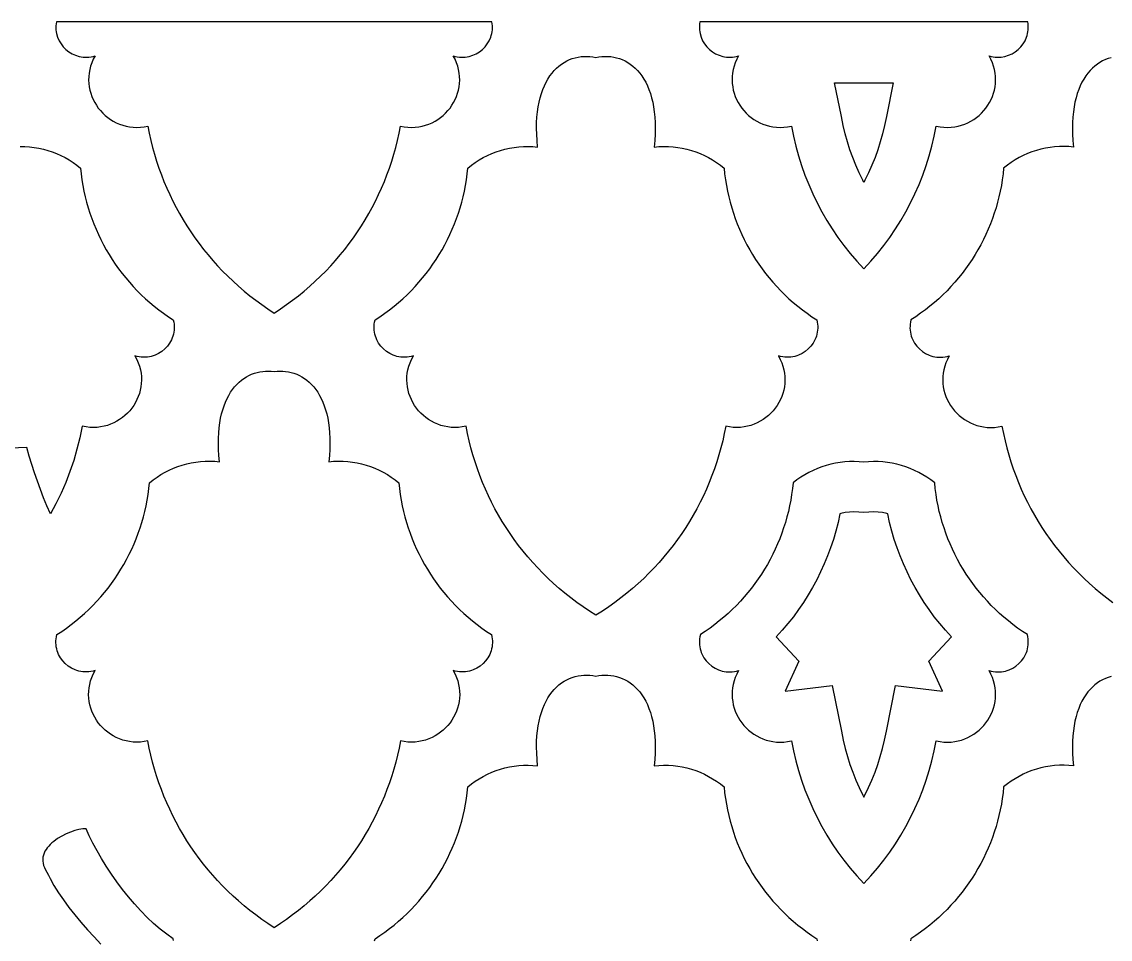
# Model space of a CAD drawing. Extents: x 50 to 3710, y -977 to -877.
# Drawn here: x 948.4 to 1013.4, y -931.9 to -877.1 of the extents above; entities that cross this region are included whole.
import ezdxf

# ---------------------------------------------------------------- set-up
doc = ezdxf.new("R2010")
doc.units = 0
doc.layers.add('LAYER_1', color=18, linetype='CONTINUOUS')

msp = doc.modelspace()

# ---------------------------------------------------------------- linework, layer by layer
at = {"layer": 'LAYER_1'}
for points in [[(963.456, -894.488), (963.832, -894.241), (964.2, -893.985), (964.56, -893.722), (964.911, -893.451), (965.254, -893.172), (965.588, -892.885), (965.914, -892.591), (966.231, -892.29), (966.539, -891.982), (966.838, -891.667), (967.128, -891.345), (967.408, -891.017), (967.68, -890.682), (967.943, -890.341), (968.196, -889.994), (968.44, -889.641), (968.674, -889.283), (968.899, -888.918), (969.115, -888.548), (969.32, -888.173), (969.516, -887.793), (969.702, -887.408), (969.878, -887.019), (970.044, -886.624), (970.2, -886.225), (970.346, -885.822), (970.481, -885.415), (970.607, -885.004), (970.722, -884.589), (970.826, -884.17), (970.92, -883.748), (971.003, -883.322), (971.231, -883.364), (971.455, -883.389), (971.676, -883.396), (971.892, -883.387), (972.104, -883.362), (972.31, -883.322), (972.51, -883.268), (972.704, -883.2), (972.891, -883.119), (973.07, -883.025), (973.242, -882.92), (973.406, -882.803), (973.561, -882.675), (973.706, -882.538), (973.841, -882.392), (973.967, -882.237), (974.081, -882.074), (974.184, -881.904), (974.275, -881.727), (974.354, -881.544), (974.42, -881.356), (974.473, -881.163), (974.512, -880.966), (974.537, -880.766), (974.547, -880.563), (974.541, -880.358), (974.52, -880.151), (974.482, -879.944), (974.427, -879.736), (974.356, -879.529), (974.266, -879.323), (974.158, -879.119), (974.281, -879.152), (974.403, -879.176), (974.525, -879.191), (974.645, -879.199), (974.764, -879.198), (974.881, -879.19), (975.109, -879.151), (975.327, -879.085), (975.534, -878.992), (975.726, -878.876), (975.901, -878.738), (976.059, -878.58), (976.196, -878.404), (976.311, -878.213), (976.4, -878.007), (976.436, -877.899), (976.464, -877.789), (976.485, -877.676), (976.498, -877.561), (976.504, -877.444), (976.501, -877.325), (976.491, -877.205), (976.472, -877.083), (950.44, -877.083), (950.42, -877.205), (950.41, -877.325), (950.408, -877.444), (950.413, -877.561), (950.427, -877.676), (950.448, -877.789), (950.511, -878.007), (950.601, -878.213), (950.715, -878.404), (950.852, -878.58), (951.01, -878.738), (951.186, -878.876), (951.378, -878.992), (951.584, -879.085), (951.802, -879.151), (951.915, -879.174), (952.03, -879.19), (952.147, -879.198), (952.266, -879.199), (952.386, -879.191), (952.508, -879.176), (952.63, -879.152), (952.753, -879.119), (952.645, -879.323), (952.556, -879.529), (952.484, -879.736), (952.429, -879.944), (952.392, -880.151), (952.37, -880.358), (952.365, -880.563), (952.374, -880.766), (952.399, -880.966), (952.438, -881.163), (952.491, -881.356), (952.557, -881.544), (952.636, -881.727), (952.727, -881.904), (952.83, -882.074), (952.944, -882.237), (953.07, -882.392), (953.205, -882.538), (953.351, -882.675), (953.505, -882.803), (953.669, -882.92), (953.841, -883.025), (954.02, -883.119), (954.208, -883.2), (954.401, -883.268), (954.602, -883.322), (954.808, -883.362), (955.019, -883.387), (955.235, -883.396), (955.456, -883.389), (955.68, -883.364), (955.908, -883.322), (955.991, -883.748), (956.085, -884.17), (956.189, -884.589), (956.304, -885.004), (956.43, -885.415), (956.565, -885.822), (956.711, -886.225), (956.867, -886.624), (957.033, -887.019), (957.209, -887.408), (957.395, -887.793), (957.591, -888.173), (957.797, -888.548), (958.012, -888.918), (958.237, -889.283), (958.471, -889.641), (958.715, -889.994), (958.968, -890.341), (959.231, -890.682), (959.503, -891.017), (959.784, -891.345), (960.074, -891.667), (960.373, -891.982), (960.681, -892.29), (960.997, -892.591), (961.323, -892.885), (961.657, -893.172), (962, -893.451), (962.351, -893.722), (962.711, -893.985), (963.079, -894.241)], [(998.705, -891.842), (999.119, -891.391), (999.514, -890.928), (999.892, -890.452), (1000.25, -889.964), (1000.591, -889.464), (1000.912, -888.953), (1001.214, -888.431), (1001.497, -887.899), (1001.76, -887.356), (1002.003, -886.805), (1002.227, -886.244), (1002.43, -885.675), (1002.613, -885.098), (1002.775, -884.513), (1002.917, -883.921), (1003.037, -883.322), (1003.265, -883.364), (1003.489, -883.389), (1003.71, -883.396), (1003.926, -883.387), (1004.137, -883.362), (1004.343, -883.322), (1004.544, -883.268), (1004.738, -883.2), (1004.925, -883.119), (1005.104, -883.025), (1005.276, -882.92), (1005.44, -882.803), (1005.594, -882.675), (1005.74, -882.538), (1005.875, -882.392), (1006.001, -882.237), (1006.115, -882.074), (1006.218, -881.904), (1006.309, -881.727), (1006.388, -881.544), (1006.454, -881.356), (1006.507, -881.163), (1006.546, -880.966), (1006.571, -880.766), (1006.581, -880.563), (1006.575, -880.358), (1006.554, -880.151), (1006.516, -879.944), (1006.461, -879.736), (1006.39, -879.529), (1006.3, -879.323), (1006.192, -879.119), (1006.315, -879.152), (1006.437, -879.176), (1006.559, -879.191), (1006.679, -879.199), (1006.798, -879.198), (1006.915, -879.19), (1007.143, -879.151), (1007.361, -879.085), (1007.567, -878.992), (1007.76, -878.876), (1007.935, -878.738), (1008.093, -878.58), (1008.23, -878.404), (1008.345, -878.213), (1008.434, -878.007), (1008.469, -877.899), (1008.498, -877.789), (1008.518, -877.676), (1008.532, -877.561), (1008.538, -877.444), (1008.535, -877.325), (1008.525, -877.205), (1008.506, -877.083), (998.705, -877.083), (988.905, -877.083), (988.886, -877.205), (988.875, -877.325), (988.873, -877.444), (988.879, -877.561), (988.892, -877.676), (988.913, -877.789), (988.976, -878.007), (989.066, -878.213), (989.181, -878.404), (989.318, -878.58), (989.475, -878.738), (989.651, -878.876), (989.843, -878.992), (990.049, -879.085), (990.267, -879.151), (990.38, -879.174), (990.496, -879.19), (990.613, -879.198), (990.732, -879.199), (990.852, -879.191), (990.973, -879.176), (991.096, -879.152), (991.219, -879.119), (991.111, -879.323), (991.021, -879.529), (990.949, -879.736), (990.895, -879.944), (990.857, -880.151), (990.836, -880.358), (990.83, -880.563), (990.84, -880.766), (990.864, -880.966), (990.903, -881.163), (990.956, -881.356), (991.022, -881.544), (991.101, -881.727), (991.192, -881.904), (991.296, -882.074), (991.41, -882.237), (991.535, -882.392), (991.671, -882.538), (991.816, -882.675), (991.971, -882.803), (992.134, -882.92), (992.306, -883.025), (992.486, -883.119), (992.673, -883.2), (992.867, -883.268), (993.067, -883.322), (993.273, -883.362), (993.484, -883.387), (993.701, -883.396), (993.921, -883.389), (994.146, -883.364), (994.373, -883.322), (994.494, -883.921), (994.635, -884.513), (994.798, -885.098), (994.98, -885.675), (995.184, -886.244), (995.407, -886.805), (995.651, -887.356), (995.914, -887.899), (996.197, -888.431), (996.499, -888.953), (996.82, -889.464), (997.16, -889.964), (997.519, -890.452), (997.896, -890.928), (998.292, -891.391)], [(982.688, -879.212), (982.867, -879.18), (983.046, -879.159), (983.224, -879.15), (983.402, -879.152), (983.579, -879.167), (983.754, -879.193), (983.927, -879.232), (984.098, -879.283), (984.265, -879.347), (984.429, -879.423), (984.589, -879.512), (984.745, -879.614), (984.895, -879.729), (985.04, -879.857), (985.179, -879.999), (985.312, -880.154), (985.437, -880.322), (985.556, -880.504), (985.666, -880.7), (985.769, -880.91), (985.862, -881.134), (985.946, -881.373), (986.021, -881.625), (986.085, -881.893), (986.138, -882.174), (986.18, -882.471), (986.211, -882.783), (986.229, -883.109), (986.235, -883.451), (986.227, -883.808), (986.206, -884.181), (986.171, -884.569), (986.454, -884.544), (986.737, -884.534), (987.019, -884.538), (987.299, -884.556), (987.577, -884.588), (987.852, -884.634), (988.125, -884.694), (988.394, -884.768), (988.658, -884.855), (988.918, -884.956), (989.173, -885.069), (989.422, -885.196), (989.664, -885.335), (989.9, -885.488), (990.128, -885.652), (990.348, -885.829), (990.384, -886.175), (990.43, -886.519), (990.486, -886.86), (990.551, -887.199), (990.626, -887.535), (990.711, -887.868), (990.805, -888.198), (990.908, -888.524), (991.02, -888.847), (991.142, -889.167), (991.272, -889.482), (991.411, -889.794), (991.559, -890.101), (991.716, -890.404), (991.881, -890.702), (992.055, -890.995), (992.237, -891.284), (992.427, -891.567), (992.625, -891.845), (992.831, -892.118), (993.045, -892.385), (993.267, -892.646), (993.497, -892.902), (993.734, -893.151), (993.978, -893.393), (994.23, -893.629), (994.489, -893.859), (994.755, -894.082), (995.029, -894.297), (995.309, -894.505), (995.596, -894.706), (995.889, -894.9), (995.917, -895.026), (995.936, -895.151), (995.945, -895.274), (995.946, -895.396), (995.939, -895.517), (995.923, -895.634), (995.9, -895.75), (995.869, -895.863), (995.831, -895.972), (995.785, -896.079), (995.675, -896.281), (995.54, -896.466), (995.383, -896.634), (995.206, -896.78), (995.011, -896.904), (994.801, -897.003), (994.691, -897.043), (994.578, -897.075), (994.463, -897.1), (994.344, -897.118), (994.224, -897.128), (994.102, -897.13), (993.978, -897.123), (993.854, -897.108), (993.728, -897.083), (993.601, -897.05), (993.709, -897.254), (993.799, -897.46), (993.871, -897.667), (993.925, -897.874), (993.963, -898.082), (993.984, -898.288), (993.99, -898.493), (993.98, -898.696), (993.955, -898.897), (993.916, -899.094), (993.864, -899.286), (993.798, -899.475), (993.719, -899.657), (993.627, -899.834), (993.524, -900.005), (993.41, -900.167), (993.285, -900.322), (993.149, -900.469), (993.004, -900.606), (992.849, -900.733), (992.685, -900.85), (992.514, -900.956), (992.334, -901.049), (992.147, -901.13), (991.953, -901.199), (991.753, -901.253), (991.547, -901.293), (991.335, -901.318), (991.119, -901.327), (990.899, -901.319), (990.674, -901.295), (990.446, -901.253), (990.362, -901.686), (990.266, -902.115), (990.159, -902.541), (990.042, -902.962), (989.913, -903.38), (989.774, -903.794), (989.625, -904.204), (989.465, -904.609), (989.295, -905.01), (989.114, -905.405), (988.923, -905.796), (988.722, -906.182), (988.51, -906.562), (988.289, -906.937), (988.058, -907.306), (987.817, -907.669), (987.566, -908.027), (987.306, -908.378), (987.036, -908.723), (986.756, -909.061), (986.467, -909.393), (986.169, -909.718), (985.861, -910.035), (985.544, -910.346), (985.218, -910.649), (984.883, -910.945), (984.539, -911.233), (984.187, -911.513), (983.825, -911.785), (983.455, -912.048), (983.076, -912.304), (982.688, -912.551), (982.301, -912.304), (981.922, -912.048), (981.552, -911.785), (981.19, -911.513), (980.837, -911.233), (980.493, -910.945), (980.158, -910.649), (979.832, -910.346), (979.516, -910.035), (979.208, -909.718), (978.91, -909.393), (978.62, -909.061), (978.341, -908.723), (978.071, -908.378), (977.81, -908.027), (977.56, -907.669), (977.319, -907.306), (977.087, -906.937), (976.866, -906.562), (976.655, -906.182), (976.454, -905.796), (976.263, -905.405), (976.082, -905.01), (975.912, -904.609), (975.752, -904.204), (975.602, -903.794), (975.463, -903.38), (975.335, -902.962), (975.217, -902.541), (975.111, -902.115), (975.015, -901.686), (974.93, -901.253), (974.702, -901.295), (974.478, -901.319), (974.258, -901.327), (974.041, -901.318), (973.83, -901.293), (973.624, -901.253), (973.424, -901.199), (973.23, -901.13), (973.043, -901.049), (972.863, -900.956), (972.691, -900.85), (972.528, -900.733), (972.373, -900.606), (972.228, -900.469), (972.092, -900.322), (971.967, -900.167), (971.852, -900.005), (971.749, -899.834), (971.658, -899.657), (971.579, -899.475), (971.513, -899.286), (971.46, -899.094), (971.421, -898.897), (971.397, -898.696), (971.387, -898.493), (971.392, -898.288), (971.414, -898.082), (971.451, -897.874), (971.506, -897.667), (971.578, -897.46), (971.667, -897.254), (971.775, -897.05), (971.649, -897.083), (971.523, -897.108), (971.398, -897.123), (971.275, -897.13), (971.152, -897.128), (971.032, -897.118), (970.914, -897.1), (970.798, -897.075), (970.685, -897.043), (970.575, -897.003), (970.365, -896.904), (970.171, -896.78), (969.994, -896.634), (969.837, -896.466), (969.702, -896.281), (969.591, -896.079), (969.546, -895.972), (969.508, -895.863), (969.477, -895.75), (969.453, -895.634), (969.438, -895.517), (969.43, -895.396), (969.431, -895.274), (969.441, -895.151), (969.46, -895.026), (969.488, -894.9), (969.781, -894.706), (970.068, -894.505), (970.348, -894.297), (970.621, -894.082), (970.887, -893.859), (971.147, -893.629), (971.398, -893.393), (971.643, -893.151), (971.88, -892.902), (972.109, -892.646), (972.331, -892.385), (972.545, -892.118), (972.752, -891.845), (972.95, -891.567), (973.14, -891.284), (973.322, -890.995), (973.495, -890.702), (973.661, -890.404), (973.817, -890.101), (973.965, -889.794), (974.104, -889.482), (974.235, -889.167), (974.356, -888.847), (974.469, -888.524), (974.572, -888.198), (974.666, -887.868), (974.75, -887.535), (974.825, -887.199), (974.891, -886.86), (974.947, -886.519), (974.992, -886.175), (975.028, -885.829), (975.249, -885.652), (975.477, -885.488), (975.713, -885.335), (975.955, -885.196), (976.204, -885.069), (976.458, -884.956), (976.718, -884.855), (976.983, -884.768), (977.252, -884.694), (977.524, -884.634), (977.8, -884.588), (978.078, -884.556), (978.358, -884.538), (978.64, -884.534), (978.922, -884.544), (979.205, -884.569), (979.17, -884.181), (979.149, -883.808), (979.142, -883.451), (979.147, -883.109), (979.166, -882.783), (979.196, -882.471), (979.239, -882.174), (979.292, -881.893), (979.356, -881.625), (979.43, -881.373), (979.515, -881.134), (979.608, -880.91), (979.71, -880.7), (979.821, -880.504), (979.939, -880.322), (980.065, -880.154), (980.198, -879.999), (980.337, -879.857), (980.482, -879.729), (980.632, -879.614), (980.788, -879.512), (980.947, -879.423), (981.111, -879.347), (981.279, -879.283), (981.449, -879.232), (981.623, -879.193), (981.798, -879.167), (981.975, -879.152), (982.152, -879.15), (982.331, -879.159), (982.51, -879.18)], [(982.688, -879.212), (982.867, -879.18), (983.046, -879.159), (983.224, -879.15), (983.402, -879.152), (983.579, -879.167), (983.754, -879.193), (983.927, -879.232), (984.098, -879.283), (984.265, -879.347), (984.429, -879.423), (984.589, -879.512), (984.745, -879.614), (984.895, -879.729), (985.04, -879.857), (985.179, -879.999), (985.312, -880.154), (985.437, -880.322), (985.556, -880.504), (985.666, -880.7), (985.769, -880.91), (985.862, -881.134), (985.946, -881.373), (986.021, -881.625), (986.085, -881.893), (986.138, -882.174), (986.18, -882.471), (986.211, -882.783), (986.229, -883.109), (986.235, -883.451), (986.227, -883.808), (986.206, -884.181), (986.171, -884.569), (986.454, -884.544), (986.737, -884.534), (987.019, -884.538), (987.299, -884.556), (987.577, -884.588), (987.852, -884.634), (988.125, -884.694), (988.394, -884.768), (988.658, -884.855), (988.918, -884.956), (989.173, -885.069), (989.422, -885.196), (989.664, -885.335), (989.9, -885.488), (990.128, -885.652), (990.348, -885.829), (990.384, -886.175), (990.43, -886.519), (990.486, -886.86), (990.551, -887.199), (990.626, -887.535), (990.711, -887.868), (990.805, -888.198), (990.908, -888.524), (991.02, -888.847), (991.142, -889.167), (991.272, -889.482), (991.411, -889.794), (991.559, -890.101), (991.716, -890.404), (991.881, -890.702), (992.055, -890.995), (992.237, -891.284), (992.427, -891.567), (992.625, -891.845), (992.831, -892.118), (993.045, -892.385), (993.267, -892.646), (993.497, -892.902), (993.734, -893.151), (993.978, -893.393), (994.23, -893.629), (994.489, -893.859), (994.755, -894.082), (995.029, -894.297), (995.309, -894.505), (995.596, -894.706), (995.889, -894.9), (995.917, -895.026), (995.936, -895.151), (995.945, -895.274), (995.946, -895.396), (995.939, -895.517), (995.923, -895.634), (995.9, -895.75), (995.869, -895.863), (995.831, -895.972), (995.785, -896.079), (995.675, -896.281), (995.54, -896.466), (995.383, -896.634), (995.206, -896.78), (995.011, -896.904), (994.801, -897.003), (994.691, -897.043), (994.578, -897.075), (994.463, -897.1), (994.344, -897.118), (994.224, -897.128), (994.102, -897.13), (993.978, -897.123), (993.854, -897.108), (993.728, -897.083), (993.601, -897.05), (993.709, -897.254), (993.799, -897.46), (993.871, -897.667), (993.925, -897.874), (993.963, -898.082), (993.984, -898.288), (993.99, -898.493), (993.98, -898.696), (993.955, -898.897), (993.916, -899.094), (993.864, -899.286), (993.798, -899.475), (993.719, -899.657), (993.627, -899.834), (993.524, -900.005), (993.41, -900.167), (993.285, -900.322), (993.149, -900.469), (993.004, -900.606), (992.849, -900.733), (992.685, -900.85), (992.514, -900.956), (992.334, -901.049), (992.147, -901.13), (991.953, -901.199), (991.753, -901.253), (991.547, -901.293), (991.335, -901.318), (991.119, -901.327), (990.899, -901.319), (990.674, -901.295), (990.446, -901.253), (990.362, -901.686), (990.266, -902.115), (990.159, -902.541), (990.042, -902.962), (989.913, -903.38), (989.774, -903.794), (989.625, -904.204), (989.465, -904.609), (989.295, -905.01), (989.114, -905.405), (988.923, -905.796), (988.722, -906.182), (988.51, -906.562), (988.289, -906.937), (988.058, -907.306), (987.817, -907.669), (987.566, -908.027), (987.306, -908.378), (987.036, -908.723), (986.756, -909.061), (986.467, -909.393), (986.169, -909.718), (985.861, -910.035), (985.544, -910.346), (985.218, -910.649), (984.883, -910.945), (984.539, -911.233), (984.187, -911.513), (983.825, -911.785), (983.455, -912.048), (983.076, -912.304), (982.688, -912.551), (982.301, -912.304), (981.922, -912.048), (981.552, -911.785), (981.19, -911.513), (980.837, -911.233), (980.493, -910.945), (980.158, -910.649), (979.832, -910.346), (979.516, -910.035), (979.208, -909.718), (978.91, -909.393), (978.62, -909.061), (978.341, -908.723), (978.071, -908.378), (977.81, -908.027), (977.56, -907.669), (977.319, -907.306), (977.087, -906.937), (976.866, -906.562), (976.655, -906.182), (976.454, -905.796), (976.263, -905.405), (976.082, -905.01), (975.912, -904.609), (975.752, -904.204), (975.602, -903.794), (975.463, -903.38), (975.335, -902.962), (975.217, -902.541), (975.111, -902.115), (975.015, -901.686), (974.93, -901.253), (974.702, -901.295), (974.478, -901.319), (974.258, -901.327), (974.041, -901.318), (973.83, -901.293), (973.624, -901.253), (973.424, -901.199), (973.23, -901.13), (973.043, -901.049), (972.863, -900.956), (972.691, -900.85), (972.528, -900.733), (972.373, -900.606), (972.228, -900.469), (972.092, -900.322), (971.967, -900.167), (971.852, -900.005), (971.749, -899.834), (971.658, -899.657), (971.579, -899.475), (971.513, -899.286), (971.46, -899.094), (971.421, -898.897), (971.397, -898.696), (971.387, -898.493), (971.392, -898.288), (971.414, -898.082), (971.451, -897.874), (971.506, -897.667), (971.578, -897.46), (971.667, -897.254), (971.775, -897.05), (971.649, -897.083), (971.523, -897.108), (971.398, -897.123), (971.275, -897.13), (971.152, -897.128), (971.032, -897.118), (970.914, -897.1), (970.798, -897.075), (970.685, -897.043), (970.575, -897.003), (970.365, -896.904), (970.171, -896.78), (969.994, -896.634), (969.837, -896.466), (969.702, -896.281), (969.591, -896.079), (969.546, -895.972), (969.508, -895.863), (969.477, -895.75), (969.453, -895.634), (969.438, -895.517), (969.43, -895.396), (969.431, -895.274), (969.441, -895.151), (969.46, -895.026), (969.488, -894.9), (969.781, -894.706), (970.068, -894.505), (970.348, -894.297), (970.621, -894.082), (970.887, -893.859), (971.147, -893.629), (971.398, -893.393), (971.643, -893.151), (971.88, -892.902), (972.109, -892.646), (972.331, -892.385), (972.545, -892.118), (972.752, -891.845), (972.95, -891.567), (973.14, -891.284), (973.322, -890.995), (973.495, -890.702), (973.661, -890.404), (973.817, -890.101), (973.965, -889.794), (974.104, -889.482), (974.235, -889.167), (974.356, -888.847), (974.469, -888.524), (974.572, -888.198), (974.666, -887.868), (974.75, -887.535), (974.825, -887.199), (974.891, -886.86), (974.947, -886.519), (974.992, -886.175), (975.028, -885.829), (975.249, -885.652), (975.477, -885.488), (975.713, -885.335), (975.955, -885.196), (976.204, -885.069), (976.458, -884.956), (976.718, -884.855), (976.983, -884.768), (977.252, -884.694), (977.524, -884.634), (977.8, -884.588), (978.078, -884.556), (978.358, -884.538), (978.64, -884.534), (978.922, -884.544), (979.205, -884.569), (979.17, -884.181), (979.149, -883.808), (979.142, -883.451), (979.147, -883.109), (979.166, -882.783), (979.196, -882.471), (979.239, -882.174), (979.292, -881.893), (979.356, -881.625), (979.43, -881.373), (979.515, -881.134), (979.608, -880.91), (979.71, -880.7), (979.821, -880.504), (979.939, -880.322), (980.065, -880.154), (980.198, -879.999), (980.337, -879.857), (980.482, -879.729), (980.632, -879.614), (980.788, -879.512), (980.947, -879.423), (981.111, -879.347), (981.279, -879.283), (981.449, -879.232), (981.623, -879.193), (981.798, -879.167), (981.975, -879.152), (982.152, -879.15), (982.331, -879.159), (982.51, -879.18)], [(998.705, -886.682), (998.637, -886.556), (998.421, -886.111), (998.221, -885.658), (998.038, -885.198), (997.871, -884.73), (997.72, -884.255), (997.587, -883.773), (997.47, -883.285), (997.36, -882.739), (996.957, -880.737), (998.705, -880.737), (1000.453, -880.737), (1000.05, -882.739), (999.941, -883.285), (999.824, -883.773), (999.69, -884.255), (999.54, -884.73), (999.373, -885.198), (999.189, -885.658), (998.989, -886.111), (998.773, -886.556)], [(963.455, -931.222), (963.079, -930.975), (962.711, -930.72), (962.351, -930.456), (962, -930.185), (961.657, -929.906), (961.323, -929.62), (960.997, -929.326), (960.68, -929.025), (960.372, -928.717), (960.073, -928.402), (959.783, -928.08), (959.503, -927.751), (959.231, -927.417), (958.968, -927.076), (958.715, -926.729), (958.471, -926.376), (958.237, -926.017), (958.012, -925.653), (957.796, -925.283), (957.591, -924.908), (957.395, -924.528), (957.209, -924.143), (957.033, -923.753), (956.867, -923.359), (956.711, -922.96), (956.565, -922.557), (956.429, -922.149), (956.304, -921.738), (956.189, -921.323), (956.085, -920.904), (955.991, -920.482), (955.908, -920.057), (955.68, -920.099), (955.456, -920.123), (955.235, -920.131), (955.019, -920.121), (954.807, -920.097), (954.601, -920.057), (954.401, -920.002), (954.207, -919.934), (954.02, -919.853), (953.841, -919.759), (953.669, -919.654), (953.505, -919.537), (953.35, -919.41), (953.205, -919.273), (953.069, -919.126), (952.944, -918.971), (952.83, -918.808), (952.727, -918.638), (952.636, -918.461), (952.557, -918.279), (952.491, -918.09), (952.438, -917.898), (952.399, -917.701), (952.374, -917.5), (952.364, -917.297), (952.37, -917.092), (952.391, -916.886), (952.429, -916.678), (952.483, -916.471), (952.555, -916.264), (952.645, -916.058), (952.753, -915.854), (952.626, -915.887), (952.501, -915.911), (952.376, -915.927), (952.252, -915.933), (952.13, -915.932), (952.01, -915.922), (951.892, -915.904), (951.776, -915.879), (951.663, -915.847), (951.553, -915.807), (951.343, -915.708), (951.148, -915.584), (950.971, -915.438), (950.814, -915.27), (950.679, -915.085), (950.569, -914.883), (950.524, -914.776), (950.485, -914.666), (950.454, -914.554), (950.431, -914.438), (950.415, -914.32), (950.408, -914.2), (950.409, -914.078), (950.418, -913.955), (950.437, -913.83), (950.465, -913.704), (950.759, -913.51), (951.045, -913.309), (951.326, -913.101), (951.599, -912.886), (951.865, -912.663), (952.124, -912.433), (952.376, -912.197), (952.62, -911.954), (952.857, -911.705), (953.087, -911.45), (953.309, -911.189), (953.523, -910.922), (953.729, -910.649), (953.927, -910.371), (954.117, -910.088), (954.299, -909.799), (954.473, -909.506), (954.638, -909.207), (954.795, -908.905), (954.943, -908.597), (955.082, -908.286), (955.212, -907.971), (955.334, -907.651), (955.446, -907.328), (955.549, -907.002), (955.643, -906.672), (955.728, -906.339), (955.803, -906.003), (955.868, -905.664), (955.924, -905.323), (955.97, -904.979), (956.006, -904.633), (956.226, -904.456), (956.454, -904.291), (956.69, -904.139), (956.932, -904), (957.181, -903.873), (957.436, -903.76), (957.696, -903.659), (957.96, -903.572), (958.229, -903.498), (958.502, -903.438), (958.777, -903.392), (959.055, -903.36), (959.335, -903.341), (959.617, -903.338), (959.9, -903.348), (960.183, -903.373), (960.149, -902.999), (960.128, -902.639), (960.119, -902.294), (960.123, -901.963), (960.139, -901.646), (960.166, -901.343), (960.204, -901.053), (960.253, -900.778), (960.311, -900.516), (960.379, -900.268), (960.457, -900.033), (960.543, -899.811), (960.638, -899.603), (960.74, -899.407), (960.85, -899.225), (960.967, -899.055), (961.091, -898.898), (961.221, -898.753), (961.357, -898.621), (961.498, -898.501), (961.644, -898.394), (961.795, -898.298), (961.95, -898.215), (962.108, -898.143), (962.27, -898.083), (962.434, -898.034), (962.601, -897.997), (962.77, -897.971), (962.94, -897.957), (963.111, -897.953), (963.283, -897.961), (963.455, -897.979), (963.628, -897.961), (963.8, -897.953), (963.971, -897.957), (964.141, -897.971), (964.31, -897.997), (964.477, -898.034), (964.641, -898.083), (964.803, -898.143), (964.961, -898.215), (965.116, -898.298), (965.267, -898.394), (965.413, -898.501), (965.554, -898.621), (965.69, -898.753), (965.82, -898.898), (965.944, -899.055), (966.061, -899.225), (966.171, -899.407), (966.273, -899.603), (966.368, -899.811), (966.454, -900.033), (966.532, -900.268), (966.6, -900.516), (966.658, -900.778), (966.707, -901.053), (966.745, -901.343), (966.772, -901.646), (966.788, -901.963), (966.792, -902.294), (966.783, -902.639), (966.762, -902.999), (966.728, -903.373), (967.011, -903.348), (967.294, -903.338), (967.575, -903.341), (967.856, -903.36), (968.134, -903.392), (968.409, -903.438), (968.682, -903.498), (968.951, -903.572), (969.215, -903.659), (969.475, -903.76), (969.73, -903.873), (969.978, -904), (970.221, -904.139), (970.457, -904.291), (970.685, -904.456), (970.905, -904.633), (970.941, -904.979), (970.987, -905.323), (971.043, -905.664), (971.108, -906.003), (971.183, -906.339), (971.268, -906.672), (971.362, -907.002), (971.465, -907.328), (971.577, -907.651), (971.699, -907.971), (971.829, -908.286), (971.968, -908.597), (972.116, -908.905), (972.273, -909.207), (972.438, -909.506), (972.612, -909.799), (972.794, -910.088), (972.984, -910.371), (973.182, -910.649), (973.388, -910.922), (973.602, -911.189), (973.824, -911.45), (974.054, -911.705), (974.291, -911.954), (974.535, -912.197), (974.787, -912.433), (975.046, -912.663), (975.312, -912.886), (975.585, -913.101), (975.866, -913.309), (976.152, -913.51), (976.446, -913.704), (976.474, -913.83), (976.493, -913.955), (976.502, -914.078), (976.503, -914.2), (976.496, -914.32), (976.48, -914.438), (976.457, -914.554), (976.426, -914.666), (976.387, -914.776), (976.342, -914.883), (976.232, -915.085), (976.097, -915.27), (975.94, -915.438), (975.763, -915.584), (975.568, -915.708), (975.358, -915.807), (975.248, -915.847), (975.135, -915.879), (975.019, -915.904), (974.901, -915.922), (974.781, -915.932), (974.659, -915.933), (974.535, -915.927), (974.41, -915.911), (974.285, -915.887), (974.158, -915.854), (974.266, -916.058), (974.356, -916.264), (974.427, -916.471), (974.482, -916.678), (974.52, -916.886), (974.541, -917.092), (974.547, -917.297), (974.537, -917.5), (974.512, -917.701), (974.473, -917.898), (974.42, -918.09), (974.354, -918.279), (974.275, -918.461), (974.184, -918.638), (974.081, -918.808), (973.967, -918.971), (973.841, -919.126), (973.706, -919.273), (973.561, -919.41), (973.406, -919.537), (973.242, -919.654), (973.07, -919.759), (972.891, -919.853), (972.704, -919.934), (972.51, -920.002), (972.31, -920.057), (972.104, -920.097), (971.892, -920.121), (971.676, -920.131), (971.455, -920.123), (971.231, -920.099), (971.003, -920.057), (970.92, -920.482), (970.826, -920.904), (970.722, -921.323), (970.607, -921.738), (970.481, -922.149), (970.346, -922.557), (970.2, -922.96), (970.044, -923.359), (969.878, -923.753), (969.702, -924.143), (969.516, -924.528), (969.32, -924.908), (969.115, -925.283), (968.899, -925.653), (968.674, -926.017), (968.44, -926.376), (968.196, -926.729), (967.943, -927.076), (967.68, -927.417), (967.408, -927.751), (967.128, -928.08), (966.838, -928.402), (966.538, -928.717), (966.231, -929.025), (965.914, -929.326), (965.588, -929.62), (965.254, -929.906), (964.911, -930.185), (964.56, -930.456), (964.2, -930.72), (963.832, -930.975)], [(998.705, -928.576), (999.119, -928.125), (999.514, -927.662), (999.892, -927.186), (1000.251, -926.698), (1000.591, -926.198), (1000.912, -925.687), (1001.214, -925.165), (1001.497, -924.633), (1001.76, -924.091), (1002.003, -923.539), (1002.227, -922.978), (1002.43, -922.409), (1002.613, -921.832), (1002.775, -921.247), (1002.917, -920.655), (1003.037, -920.057), (1003.265, -920.099), (1003.489, -920.123), (1003.71, -920.131), (1003.926, -920.121), (1004.137, -920.097), (1004.343, -920.057), (1004.544, -920.002), (1004.738, -919.934), (1004.925, -919.853), (1005.104, -919.759), (1005.276, -919.654), (1005.44, -919.537), (1005.594, -919.41), (1005.74, -919.273), (1005.875, -919.126), (1006.001, -918.971), (1006.115, -918.808), (1006.218, -918.638), (1006.309, -918.461), (1006.388, -918.279), (1006.454, -918.09), (1006.507, -917.898), (1006.546, -917.701), (1006.571, -917.5), (1006.581, -917.297), (1006.575, -917.092), (1006.554, -916.886), (1006.516, -916.678), (1006.461, -916.471), (1006.39, -916.264), (1006.3, -916.058), (1006.192, -915.854), (1006.319, -915.887), (1006.444, -915.911), (1006.569, -915.927), (1006.693, -915.933), (1006.815, -915.932), (1006.935, -915.922), (1007.053, -915.904), (1007.169, -915.879), (1007.282, -915.847), (1007.392, -915.807), (1007.602, -915.708), (1007.797, -915.584), (1007.974, -915.438), (1008.131, -915.27), (1008.266, -915.085), (1008.376, -914.883), (1008.421, -914.776), (1008.46, -914.666), (1008.491, -914.554), (1008.514, -914.438), (1008.53, -914.32), (1008.537, -914.2), (1008.536, -914.078), (1008.526, -913.955), (1008.508, -913.83), (1008.48, -913.704), (1008.186, -913.51), (1007.899, -913.309), (1007.619, -913.101), (1007.346, -912.886), (1007.08, -912.663), (1006.821, -912.433), (1006.569, -912.197), (1006.325, -911.954), (1006.088, -911.705), (1005.858, -911.45), (1005.636, -911.189), (1005.422, -910.922), (1005.216, -910.649), (1005.018, -910.371), (1004.828, -910.088), (1004.646, -909.799), (1004.472, -909.506), (1004.307, -909.207), (1004.15, -908.905), (1004.002, -908.597), (1003.863, -908.286), (1003.733, -907.971), (1003.611, -907.651), (1003.499, -907.328), (1003.395, -907.002), (1003.302, -906.672), (1003.217, -906.339), (1003.142, -906.003), (1003.077, -905.664), (1003.021, -905.323), (1002.975, -904.979), (1002.939, -904.633), (1002.713, -904.46), (1002.479, -904.298), (1002.238, -904.149), (1001.991, -904.013), (1001.738, -903.889), (1001.479, -903.778), (1001.216, -903.68), (1000.948, -903.594), (1000.676, -903.522), (1000.401, -903.463), (1000.122, -903.418), (999.842, -903.386), (999.559, -903.368), (999.275, -903.364), (998.991, -903.374), (998.705, -903.398), (998.42, -903.374), (998.135, -903.364), (997.851, -903.368), (997.569, -903.386), (997.288, -903.418), (997.01, -903.463), (996.735, -903.522), (996.463, -903.594), (996.195, -903.68), (995.931, -903.778), (995.673, -903.889), (995.42, -904.013), (995.172, -904.149), (994.932, -904.298), (994.698, -904.46), (994.472, -904.633), (994.436, -904.979), (994.39, -905.323), (994.334, -905.664), (994.269, -906.003), (994.194, -906.339), (994.109, -906.672), (994.015, -907.002), (993.912, -907.328), (993.8, -907.651), (993.678, -907.971), (993.548, -908.286), (993.408, -908.597), (993.26, -908.905), (993.104, -909.207), (992.938, -909.506), (992.765, -909.799), (992.583, -910.088), (992.393, -910.371), (992.195, -910.649), (991.988, -910.922), (991.774, -911.189), (991.553, -911.45), (991.323, -911.705), (991.086, -911.954), (990.841, -912.197), (990.59, -912.433), (990.331, -912.663), (990.064, -912.886), (989.791, -913.101), (989.511, -913.309), (989.224, -913.51), (988.931, -913.704), (988.903, -913.83), (988.884, -913.955), (988.874, -914.078), (988.873, -914.2), (988.881, -914.32), (988.897, -914.438), (988.92, -914.554), (988.951, -914.666), (988.989, -914.776), (989.035, -914.883), (989.145, -915.085), (989.28, -915.27), (989.437, -915.438), (989.614, -915.584), (989.808, -915.708), (990.018, -915.807), (990.129, -915.847), (990.242, -915.879), (990.357, -915.904), (990.475, -915.922), (990.596, -915.932), (990.718, -915.933), (990.841, -915.927), (990.966, -915.911), (991.092, -915.887), (991.219, -915.854), (991.111, -916.058), (991.021, -916.264), (990.949, -916.471), (990.895, -916.678), (990.857, -916.886), (990.836, -917.092), (990.83, -917.297), (990.84, -917.5), (990.864, -917.701), (990.903, -917.898), (990.956, -918.09), (991.022, -918.279), (991.101, -918.461), (991.192, -918.638), (991.296, -918.808), (991.41, -918.971), (991.535, -919.126), (991.671, -919.273), (991.816, -919.41), (991.971, -919.537), (992.134, -919.654), (992.306, -919.759), (992.486, -919.853), (992.673, -919.934), (992.867, -920.002), (993.067, -920.057), (993.273, -920.097), (993.484, -920.121), (993.701, -920.131), (993.921, -920.123), (994.146, -920.099), (994.373, -920.057), (994.494, -920.655), (994.635, -921.247), (994.798, -921.832), (994.98, -922.409), (995.184, -922.978), (995.407, -923.539), (995.651, -924.091), (995.914, -924.633), (996.197, -925.165), (996.499, -925.687), (996.82, -926.198), (997.16, -926.698), (997.519, -927.186), (997.896, -927.662), (998.292, -928.125)], [(998.705, -923.416), (998.774, -923.29), (998.989, -922.845), (999.189, -922.392), (999.373, -921.932), (999.54, -921.464), (999.69, -920.989), (999.824, -920.508), (999.941, -920.02), (1000.05, -919.473), (1000.601, -916.735), (1003.413, -917.08), (1002.599, -915.288), (1003.939, -913.835), (1003.584, -913.445), (1003.243, -913.044), (1002.917, -912.631), (1002.606, -912.209), (1002.31, -911.777), (1002.03, -911.335), (1001.766, -910.885), (1001.518, -910.425), (1001.286, -909.958), (1001.071, -909.483), (1000.872, -909), (1000.69, -908.511), (1000.526, -908.015), (1000.378, -907.513), (1000.248, -907.006), (1000.136, -906.493), (1000.083, -906.475), (999.829, -906.414), (999.57, -906.378), (999.307, -906.368), (998.705, -906.404), (998.103, -906.368), (997.841, -906.378), (997.581, -906.414), (997.327, -906.475), (997.274, -906.493), (997.162, -907.006), (997.032, -907.513), (996.885, -908.015), (996.72, -908.511), (996.538, -909), (996.34, -909.483), (996.124, -909.958), (995.893, -910.425), (995.644, -910.885), (995.38, -911.335), (995.1, -911.777), (994.805, -912.209), (994.494, -912.631), (994.168, -913.044), (993.827, -913.445), (993.471, -913.835), (994.812, -915.288), (993.998, -917.08), (996.809, -916.735), (997.36, -919.473), (997.47, -920.02), (997.587, -920.508), (997.72, -920.989), (997.871, -921.464), (998.038, -921.932), (998.221, -922.392), (998.421, -922.845), (998.637, -923.29)]]:
    msp.add_lwpolyline(points, close=True, dxfattribs=at)
for points in [[(1013.483, -879.232), (1013.313, -879.283), (1013.145, -879.347), (1012.981, -879.423), (1012.821, -879.512), (1012.666, -879.614), (1012.516, -879.729), (1012.371, -879.857), (1012.232, -879.999), (1012.099, -880.154), (1011.973, -880.322), (1011.855, -880.504), (1011.744, -880.7), (1011.642, -880.91), (1011.548, -881.134), (1011.464, -881.373), (1011.39, -881.625), (1011.326, -881.893), (1011.272, -882.174), (1011.23, -882.471), (1011.2, -882.783), (1011.181, -883.109), (1011.176, -883.451), (1011.183, -883.808), (1011.204, -884.181), (1011.239, -884.569), (1010.956, -884.544), (1010.674, -884.534), (1010.392, -884.538), (1010.112, -884.556), (1009.834, -884.588), (1009.558, -884.634), (1009.286, -884.694), (1009.017, -884.768), (1008.752, -884.855), (1008.492, -884.956), (1008.238, -885.069), (1007.989, -885.196), (1007.746, -885.335), (1007.511, -885.488), (1007.283, -885.652), (1007.062, -885.829), (1007.026, -886.175), (1006.98, -886.519), (1006.925, -886.86), (1006.859, -887.199), (1006.784, -887.535), (1006.7, -887.868), (1006.606, -888.198), (1006.503, -888.524), (1006.39, -888.847), (1006.269, -889.167), (1006.138, -889.482), (1005.999, -889.794), (1005.851, -890.101), (1005.694, -890.404), (1005.529, -890.702), (1005.356, -890.995), (1005.174, -891.284), (1004.984, -891.567), (1004.785, -891.845), (1004.579, -892.118), (1004.365, -892.385), (1004.143, -892.646), (1003.914, -892.902), (1003.677, -893.151), (1003.432, -893.393), (1003.18, -893.629), (1002.921, -893.859), (1002.655, -894.082), (1002.382, -894.297), (1002.102, -894.505), (1001.815, -894.706), (1001.521, -894.9), (1001.494, -895.026), (1001.475, -895.151), (1001.465, -895.274), (1001.464, -895.396), (1001.472, -895.517), (1001.487, -895.634), (1001.511, -895.75), (1001.542, -895.863), (1001.58, -895.972), (1001.625, -896.079), (1001.736, -896.281), (1001.87, -896.466), (1002.028, -896.634), (1002.205, -896.78), (1002.399, -896.904), (1002.609, -897.003), (1002.719, -897.043), (1002.832, -897.075), (1002.948, -897.1), (1003.066, -897.118), (1003.186, -897.128), (1003.308, -897.13), (1003.432, -897.123), (1003.557, -897.108), (1003.683, -897.083), (1003.809, -897.05), (1003.701, -897.254), (1003.612, -897.46), (1003.54, -897.667), (1003.485, -897.874), (1003.448, -898.082), (1003.426, -898.288), (1003.421, -898.493), (1003.431, -898.696), (1003.455, -898.897), (1003.494, -899.094), (1003.547, -899.286), (1003.613, -899.475), (1003.692, -899.657), (1003.783, -899.834), (1003.886, -900.005), (1004.001, -900.167), (1004.126, -900.322), (1004.261, -900.469), (1004.407, -900.606), (1004.562, -900.733), (1004.725, -900.85), (1004.897, -900.956), (1005.077, -901.049), (1005.264, -901.13), (1005.458, -901.199), (1005.658, -901.253), (1005.864, -901.293), (1006.075, -901.318), (1006.291, -901.327), (1006.512, -901.319), (1006.736, -901.295), (1006.964, -901.253), (1007.049, -901.686), (1007.145, -902.115), (1007.251, -902.541), (1007.369, -902.962), (1007.497, -903.38), (1007.636, -903.794), (1007.786, -904.204), (1007.946, -904.609), (1008.116, -905.01), (1008.297, -905.405), (1008.488, -905.796), (1008.689, -906.182), (1008.9, -906.562), (1009.121, -906.937), (1009.353, -907.306), (1009.594, -907.669), (1009.844, -908.027), (1010.105, -908.378), (1010.375, -908.723), (1010.654, -909.061), (1010.943, -909.393), (1011.242, -909.718), (1011.549, -910.035), (1011.866, -910.346), (1012.192, -910.649), (1012.527, -910.945), (1012.871, -911.233), (1013.224, -911.513), (1013.586, -911.785)], [(1013.483, -879.232), (1013.313, -879.283), (1013.145, -879.347), (1012.981, -879.423), (1012.821, -879.512), (1012.666, -879.614), (1012.516, -879.729), (1012.371, -879.857), (1012.232, -879.999), (1012.099, -880.154), (1011.973, -880.322), (1011.855, -880.504), (1011.744, -880.7), (1011.642, -880.91), (1011.548, -881.134), (1011.464, -881.373), (1011.39, -881.625), (1011.326, -881.893), (1011.272, -882.174), (1011.23, -882.471), (1011.2, -882.783), (1011.181, -883.109), (1011.176, -883.451), (1011.183, -883.808), (1011.204, -884.181), (1011.239, -884.569), (1010.956, -884.544), (1010.674, -884.534), (1010.392, -884.538), (1010.112, -884.556), (1009.834, -884.588), (1009.558, -884.634), (1009.286, -884.694), (1009.017, -884.768), (1008.752, -884.855), (1008.492, -884.956), (1008.238, -885.069), (1007.989, -885.196), (1007.746, -885.335), (1007.511, -885.488), (1007.283, -885.652), (1007.062, -885.829), (1007.026, -886.175), (1006.98, -886.519), (1006.925, -886.86), (1006.859, -887.199), (1006.784, -887.535), (1006.7, -887.868), (1006.606, -888.198), (1006.503, -888.524), (1006.39, -888.847), (1006.269, -889.167), (1006.138, -889.482), (1005.999, -889.794), (1005.851, -890.101), (1005.694, -890.404), (1005.529, -890.702), (1005.356, -890.995), (1005.174, -891.284), (1004.984, -891.567), (1004.785, -891.845), (1004.579, -892.118), (1004.365, -892.385), (1004.143, -892.646), (1003.914, -892.902), (1003.677, -893.151), (1003.432, -893.393), (1003.18, -893.629), (1002.921, -893.859), (1002.655, -894.082), (1002.382, -894.297), (1002.102, -894.505), (1001.815, -894.706), (1001.521, -894.9), (1001.494, -895.026), (1001.475, -895.151), (1001.465, -895.274), (1001.464, -895.396), (1001.472, -895.517), (1001.487, -895.634), (1001.511, -895.75), (1001.542, -895.863), (1001.58, -895.972), (1001.625, -896.079), (1001.736, -896.281), (1001.87, -896.466), (1002.028, -896.634), (1002.205, -896.78), (1002.399, -896.904), (1002.609, -897.003), (1002.719, -897.043), (1002.832, -897.075), (1002.948, -897.1), (1003.066, -897.118), (1003.186, -897.128), (1003.308, -897.13), (1003.432, -897.123), (1003.557, -897.108), (1003.683, -897.083), (1003.809, -897.05), (1003.701, -897.254), (1003.612, -897.46), (1003.54, -897.667), (1003.485, -897.874), (1003.448, -898.082), (1003.426, -898.288), (1003.421, -898.493), (1003.431, -898.696), (1003.455, -898.897), (1003.494, -899.094), (1003.547, -899.286), (1003.613, -899.475), (1003.692, -899.657), (1003.783, -899.834), (1003.886, -900.005), (1004.001, -900.167), (1004.126, -900.322), (1004.261, -900.469), (1004.407, -900.606), (1004.562, -900.733), (1004.725, -900.85), (1004.897, -900.956), (1005.077, -901.049), (1005.264, -901.13), (1005.458, -901.199), (1005.658, -901.253), (1005.864, -901.293), (1006.075, -901.318), (1006.291, -901.327), (1006.512, -901.319), (1006.736, -901.295), (1006.964, -901.253), (1007.049, -901.686), (1007.145, -902.115), (1007.251, -902.541), (1007.369, -902.962), (1007.497, -903.38), (1007.636, -903.794), (1007.786, -904.204), (1007.946, -904.609), (1008.116, -905.01), (1008.297, -905.405), (1008.488, -905.796), (1008.689, -906.182), (1008.9, -906.562), (1009.121, -906.937), (1009.353, -907.306), (1009.594, -907.669), (1009.844, -908.027), (1010.105, -908.378), (1010.375, -908.723), (1010.654, -909.061), (1010.943, -909.393), (1011.242, -909.718), (1011.549, -910.035), (1011.866, -910.346), (1012.192, -910.649), (1012.527, -910.945), (1012.871, -911.233), (1013.224, -911.513), (1013.586, -911.785)], [(948.27, -884.534), (948.552, -884.538), (948.832, -884.556), (949.11, -884.588), (949.386, -884.634), (949.658, -884.694), (949.927, -884.768), (950.192, -884.855), (950.452, -884.956), (950.706, -885.069), (950.955, -885.196), (951.198, -885.335), (951.433, -885.488), (951.661, -885.652), (951.882, -885.829), (951.918, -886.175), (951.964, -886.519), (952.019, -886.86), (952.085, -887.199), (952.16, -887.535), (952.244, -887.868), (952.338, -888.198), (952.441, -888.524), (952.554, -888.847), (952.675, -889.167), (952.806, -889.482), (952.945, -889.794), (953.093, -890.101), (953.25, -890.404), (953.415, -890.702), (953.588, -890.995), (953.77, -891.284), (953.96, -891.567), (954.159, -891.845), (954.365, -892.118), (954.579, -892.385), (954.801, -892.646), (955.03, -892.902), (955.267, -893.151), (955.512, -893.393), (955.764, -893.629), (956.023, -893.859), (956.289, -894.082), (956.562, -894.297), (956.842, -894.505), (957.129, -894.706), (957.423, -894.9), (957.451, -895.026), (957.469, -895.151), (957.479, -895.274), (957.48, -895.396), (957.472, -895.517), (957.457, -895.634), (957.433, -895.75), (957.402, -895.863), (957.364, -895.972), (957.319, -896.079), (957.208, -896.281), (957.074, -896.466), (956.916, -896.634), (956.739, -896.78), (956.545, -896.904), (956.335, -897.003), (956.225, -897.043), (956.112, -897.075), (955.996, -897.1), (955.878, -897.118), (955.758, -897.128), (955.636, -897.13), (955.512, -897.123), (955.387, -897.108), (955.261, -897.083), (955.135, -897.05), (955.243, -897.254), (955.332, -897.46), (955.404, -897.667), (955.459, -897.874), (955.496, -898.082), (955.518, -898.288), (955.523, -898.493), (955.513, -898.696), (955.489, -898.897), (955.45, -899.094), (955.397, -899.286), (955.331, -899.475), (955.252, -899.657), (955.161, -899.834), (955.058, -900.005), (954.943, -900.167), (954.818, -900.322), (954.683, -900.469), (954.537, -900.606), (954.382, -900.733), (954.219, -900.85), (954.047, -900.956), (953.867, -901.049), (953.68, -901.13), (953.486, -901.199), (953.286, -901.253), (953.08, -901.293), (952.869, -901.318), (952.653, -901.327), (952.432, -901.319), (952.208, -901.295), (951.98, -901.253), (951.839, -901.945), (951.669, -902.628), (951.472, -903.301), (951.247, -903.964), (950.996, -904.616), (950.717, -905.255), (950.412, -905.883), (950.081, -906.496), (949.872, -906.013), (949.671, -905.525), (949.48, -905.034), (949.298, -904.54), (949.125, -904.042), (948.962, -903.541), (948.808, -903.038), (948.663, -902.531), (943.07, -902.734)], [(969.46, -932.002), (969.488, -931.876), (969.781, -931.683), (970.068, -931.482), (970.348, -931.273), (970.621, -931.058), (970.887, -930.835), (971.147, -930.606), (971.398, -930.37), (971.643, -930.127), (971.88, -929.878), (972.109, -929.623), (972.331, -929.361), (972.545, -929.094), (972.752, -928.822), (972.95, -928.543), (973.14, -928.26), (973.322, -927.972), (973.495, -927.678), (973.661, -927.38), (973.817, -927.077), (973.965, -926.77), (974.104, -926.458), (974.235, -926.143), (974.356, -925.824), (974.469, -925.501), (974.572, -925.174), (974.666, -924.844), (974.75, -924.511), (974.825, -924.175), (974.891, -923.837), (974.947, -923.495), (974.992, -923.151), (975.028, -922.805), (975.249, -922.628), (975.477, -922.464), (975.713, -922.312), (975.955, -922.172), (976.204, -922.046), (976.458, -921.932), (976.718, -921.832), (976.983, -921.744), (977.252, -921.671), (977.524, -921.611), (977.8, -921.564), (978.078, -921.532), (978.358, -921.514), (978.64, -921.51), (978.922, -921.52), (979.205, -921.546), (979.17, -921.157), (979.149, -920.785), (979.142, -920.428), (979.147, -920.086), (979.166, -919.759), (979.196, -919.447), (979.239, -919.151), (979.292, -918.869), (979.356, -918.602), (979.43, -918.349), (979.515, -918.111), (979.608, -917.887), (979.71, -917.677), (979.821, -917.481), (979.939, -917.298), (980.065, -917.13), (980.198, -916.975), (980.337, -916.834), (980.482, -916.705), (980.632, -916.59), (980.788, -916.488), (980.947, -916.399), (981.111, -916.323), (981.279, -916.259), (981.449, -916.208), (981.623, -916.17), (981.798, -916.143), (981.975, -916.128), (982.152, -916.126), (982.331, -916.135), (982.51, -916.156), (982.688, -916.189), (982.867, -916.156), (983.046, -916.135), (983.224, -916.126), (983.402, -916.128), (983.579, -916.143), (983.754, -916.17), (983.927, -916.208), (984.098, -916.259), (984.265, -916.323), (984.429, -916.399), (984.589, -916.488), (984.745, -916.59), (984.895, -916.705), (985.04, -916.834), (985.179, -916.975), (985.312, -917.13), (985.437, -917.298), (985.556, -917.481), (985.666, -917.677), (985.769, -917.887), (985.862, -918.111), (985.946, -918.349), (986.021, -918.602), (986.085, -918.869), (986.138, -919.151), (986.18, -919.447), (986.211, -919.759), (986.229, -920.086), (986.235, -920.428), (986.227, -920.785), (986.206, -921.157), (986.171, -921.546), (986.454, -921.52), (986.737, -921.51), (987.019, -921.514), (987.299, -921.532), (987.577, -921.564), (987.852, -921.611), (988.125, -921.671), (988.394, -921.744), (988.658, -921.832), (988.918, -921.932), (989.173, -922.046), (989.422, -922.172), (989.664, -922.312), (989.9, -922.464), (990.128, -922.628), (990.348, -922.805), (990.384, -923.151), (990.43, -923.495), (990.486, -923.837), (990.551, -924.175), (990.626, -924.511), (990.711, -924.844), (990.805, -925.174), (990.908, -925.501), (991.02, -925.824), (991.142, -926.143), (991.272, -926.458), (991.411, -926.77), (991.559, -927.077), (991.716, -927.38), (991.881, -927.678), (992.055, -927.972), (992.237, -928.26), (992.427, -928.543), (992.625, -928.822), (992.831, -929.094), (993.045, -929.361), (993.267, -929.623), (993.497, -929.878), (993.734, -930.127), (993.978, -930.37), (994.23, -930.606), (994.489, -930.835), (994.755, -931.058), (995.029, -931.273), (995.309, -931.482), (995.596, -931.683), (995.889, -931.876), (995.917, -932.002)], [(1013.483, -916.208), (1013.313, -916.259), (1013.145, -916.323), (1012.981, -916.399), (1012.821, -916.488), (1012.666, -916.59), (1012.516, -916.705), (1012.371, -916.834), (1012.232, -916.975), (1012.099, -917.13), (1011.973, -917.298), (1011.855, -917.481), (1011.744, -917.677), (1011.642, -917.887), (1011.548, -918.111), (1011.464, -918.349), (1011.39, -918.602), (1011.326, -918.869), (1011.272, -919.151), (1011.23, -919.447), (1011.2, -919.759), (1011.181, -920.086), (1011.176, -920.428), (1011.183, -920.785), (1011.204, -921.157), (1011.239, -921.546), (1010.956, -921.52), (1010.674, -921.51), (1010.392, -921.514), (1010.112, -921.532), (1009.834, -921.564), (1009.558, -921.611), (1009.286, -921.671), (1009.017, -921.744), (1008.752, -921.832), (1008.492, -921.932), (1008.238, -922.046), (1007.989, -922.172), (1007.746, -922.312), (1007.511, -922.464), (1007.283, -922.628), (1007.062, -922.805), (1007.026, -923.151), (1006.98, -923.495), (1006.925, -923.837), (1006.859, -924.175), (1006.784, -924.511), (1006.7, -924.844), (1006.606, -925.174), (1006.503, -925.501), (1006.39, -925.824), (1006.269, -926.143), (1006.138, -926.458), (1005.999, -926.77), (1005.851, -927.077), (1005.694, -927.38), (1005.529, -927.678), (1005.356, -927.972), (1005.174, -928.26), (1004.984, -928.543), (1004.785, -928.822), (1004.579, -929.094), (1004.365, -929.361), (1004.143, -929.623), (1003.914, -929.878), (1003.677, -930.127), (1003.432, -930.37), (1003.18, -930.606), (1002.921, -930.835), (1002.655, -931.058), (1002.382, -931.273), (1002.102, -931.482), (1001.815, -931.683), (1001.521, -931.876), (1001.494, -932.002)], [(957.445, -931.984), (957.422, -931.876), (957.03, -931.607), (956.638, -931.303), (956.247, -930.966), (955.861, -930.601), (955.479, -930.211), (955.106, -929.8), (954.742, -929.371), (954.39, -928.927), (954.051, -928.473), (953.727, -928.012), (953.42, -927.548), (953.133, -927.083), (952.867, -926.623), (952.624, -926.169), (952.405, -925.727), (952.214, -925.299), (952.009, -925.312), (951.78, -925.351), (951.533, -925.415), (951.276, -925.502), (951.014, -925.611), (950.756, -925.74), (950.508, -925.889), (950.278, -926.056), (950.171, -926.146), (950.071, -926.24), (949.978, -926.338), (949.894, -926.44), (949.82, -926.545), (949.756, -926.653), (949.703, -926.765), (949.662, -926.88), (949.635, -926.998), (949.62, -927.118), (949.621, -927.241), (949.637, -927.367), (949.669, -927.494), (949.719, -927.624), (949.786, -927.756), (949.873, -927.89), (949.961, -928.086), (950.06, -928.286), (950.29, -928.699), (950.557, -929.126), (950.857, -929.561), (951.185, -930.004), (951.537, -930.449), (951.908, -930.894), (952.294, -931.336), (952.689, -931.77), (953.089, -932.195)]]:
    msp.add_lwpolyline(points, dxfattribs=at)

doc.saveas('drawing.dxf')
